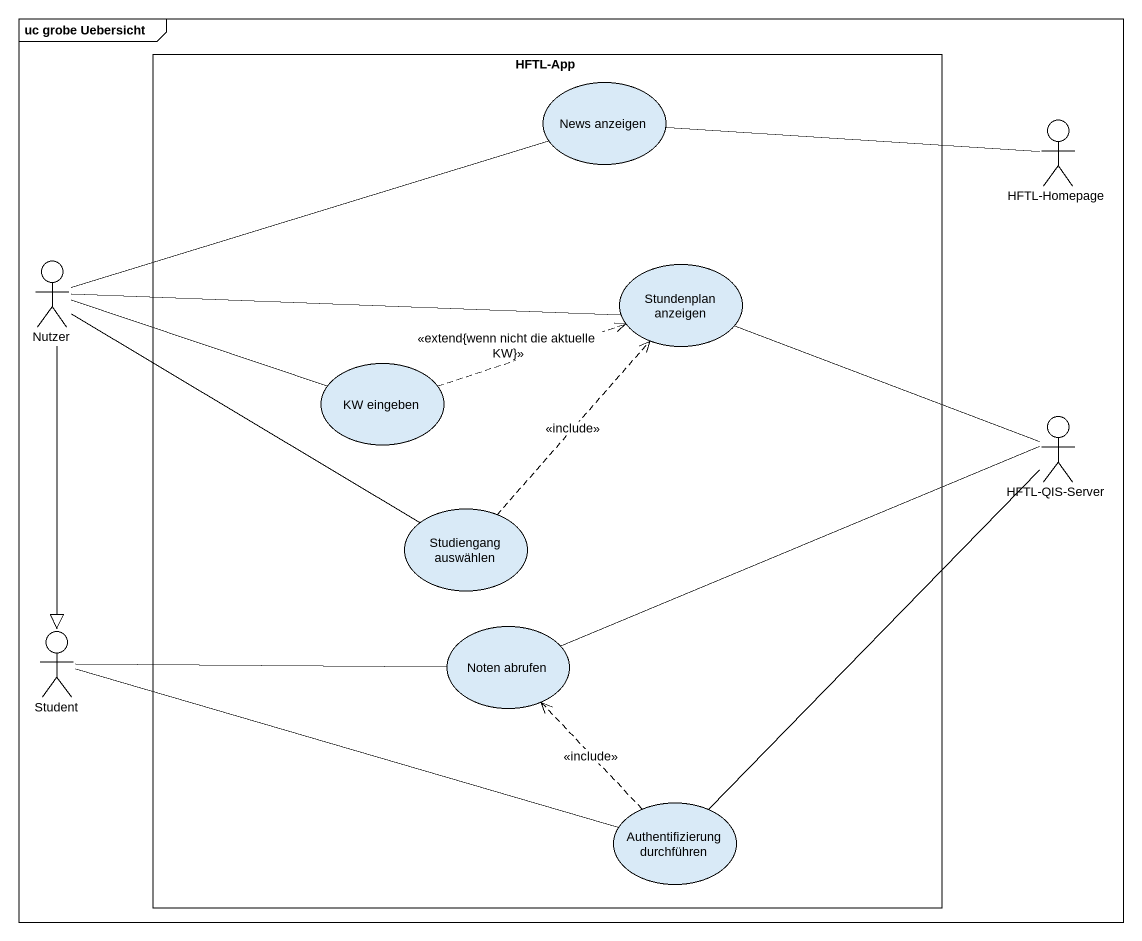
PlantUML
@startuml
mainframe uc grobe Uebersicht
rectangle "HFTL-App" as HFTL_App {
  usecase "News anzeigen" as News_anzeigen
  usecase "Stundenplan anzeigen" as Stundenplan_anzeigen
  usecase "KW eingeben" as KW_eingeben
  usecase "Studiengang auswählen" as Studiengang_auswählen
  usecase "Noten abrufen" as Noten_abrufen
  usecase "Authentifizierung durchführen" as Authentifizierung
}
actor "HFTL-Homepage" as HFTL_Homepage
actor Nutzer
actor "HFTL-QIS-Server" as HFTL_QIS_Server
actor Student
News_anzeigen -right- HFTL_Homepage
Nutzer -right- News_anzeigen
Nutzer -right- Stundenplan_anzeigen
Nutzer -right- KW_eingeben
Nutzer -right- Studiengang_auswählen
Nutzer --|> Student
Stundenplan_anzeigen -right- HFTL_QIS_Server
KW_eingeben .right.> Stundenplan_anzeigen : <<extend{wenn nicht die aktuelle KW}>>
HFTL_QIS_Server -- Authentifizierung
Studiengang_auswählen .up.> Stundenplan_anzeigen : <<include>>
Student -right- Noten_abrufen
Student -right- Authentifizierung
Noten_abrufen -right- HFTL_QIS_Server
Authentifizierung .up.> Noten_abrufen : <<include>>
@enduml
